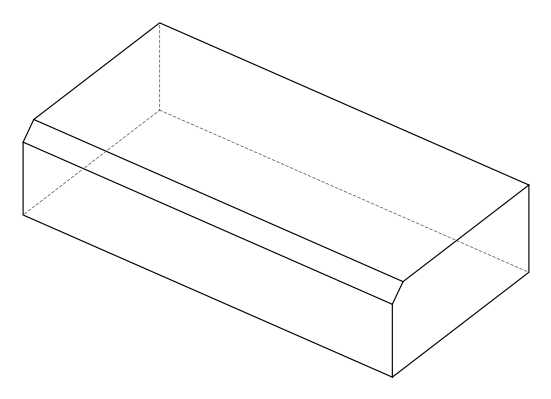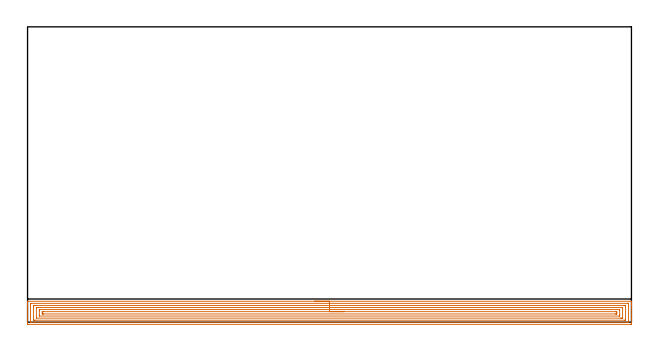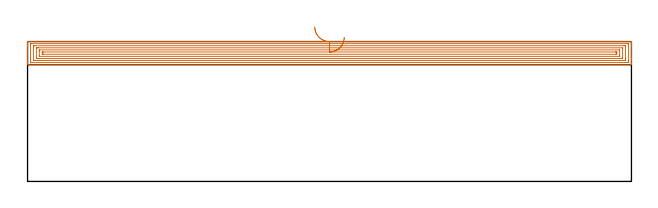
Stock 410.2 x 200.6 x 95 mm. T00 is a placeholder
(PLAN: 1 operations, 0 tool changes, 20 min)
(1 AREA_MILL | FG_CHAMFER_SURFACE | UGT0205_001 | 19.96 min | 50553 mm3)
(TOOL UGT0205_001 | Chamfer Mill 20 x 3 x 45 deg. | D20 FL50 Z2)
(OP 1 AREA_MILL)
G17 G21 G94 G90
T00 M6
G54
G17 G0 G90 X195.1 Y14.2 S1061 M3
G43 Z105. H0
G94 G1 X195.138 Z104.128 F250.
X195.252 Z103.263
X195.441 Z102.412
X195.703 Z101.58
X196.037 Z100.774
X196.44 Z100.
X196.908 Z99.264
X197.44 Z98.572
X198.029 Z97.929
X198.672 Z97.339
X199.364 Z96.808
X200.1 Z96.34
X200.874 Z95.937
X201.68 Z95.603
X202.512 Z95.341
X203.364 Z95.152
X204.228 Z95.038
X205.1 Z95.
X410.034
X410.19 Y14.198 Z94.988
X410.197 Y14.056 Z94.848
X410.2 Y13.908 Z94.707
Y13.582 Z94.382
Y12.93 Z93.724
Y11.726 Z92.523
Y11.175 Z91.969
Y2.54 Z83.337
Y-1.107 Z79.69
X410.197 Y-1.386 Z79.412
X410.19 Y-1.492 Z79.305
X410.081 Y-1.499 Z79.299
X409.587 Y-1.5 Z79.3
X0.613
X0.216 Y-1.496 Z79.302
X0.01 Y-1.492 Z79.305
X0.005 Y-1.107 Z79.69
X0. Y-0.505 Z80.292
Y11.175 Z91.969
Y11.726 Z92.523
Y12.052 Z92.848
Y12.603 Z93.399
Y12.93 Z93.724
Y13.582 Z94.382
Y13.908 Z94.707
X0.003 Y14.056 Z94.848
X0.01 Y14.198 Z94.988
X0.166 Y14.2 Z95.
X205.1
Y12.786 Z93.586
X407.802 Y12.785 Z93.585
X407.95 Y12.784 Z93.584
X408.153 Y12.779 Z93.579
X408.191 Y12.774 Z93.574
X408.195 Y12.746 Z93.546
X408.198 Y12.716 Z93.516
X408.2 Y12.538 Z93.338
Y1.134 Z81.934
X408.197 Y0.648 Z81.448
X408.191 Y0.265 Z81.065
X408.165 Y-0.079 Z80.721
X407.802 Y-0.084 Z80.716
X407.654 Y-0.085 Z80.715
X2.398
X2.25 Y-0.084 Z80.716
X2.047 Y-0.079 Z80.721
X2.009 Y-0.074 Z80.726
X2.005 Y-0.047 Z80.753
X2.002 Y-0.016 Z80.784
X2. Y0.162 Z80.962
Y11.566 Z92.366
X2.003 Y12.052 Z92.852
X2.009 Y12.435 Z93.235
X2.035 Y12.779 Z93.579
X2.398 Y12.784 Z93.584
X2.546 Y12.785 Z93.585
X205.1 Y12.786 Z93.586
Y11.371 Z92.171
X405.123
X405.819 Y11.368 Z92.168
X406.016 Y11.364 Z92.164
X406.19 Y11.35 Z92.15
X406.195 Y11.175 Z91.975
X406.199 Y10.995 Z91.795
X406.2 Y2.221 Z83.021
X406.196 Y1.525 Z82.325
X406.193 Y1.351 Z82.151
X406.184 Y1.335 Z82.135
X406.165 Y1.332 Z82.132
X406.116 Y1.33 Z82.13
X406.016 Y1.329 Z82.129
X405.323 Y1.328 Z82.128
X5.077 Y1.329 Z82.129
X4.381 Y1.332 Z82.132
X4.184 Y1.335 Z82.135
X4.01 Y1.35 Z82.15
X4.004 Y1.525 Z82.325
X4.001 Y1.705 Z82.505
X4. Y10.479 Z91.279
X4.004 Y11.175 Z91.975
X4.007 Y11.349 Z92.149
X4.016 Y11.365 Z92.165
X4.035 Y11.368 Z92.168
X4.084 Y11.37 Z92.17
X4.184 Y11.371 Z92.171
X4.877
X205.1
Y9.957 Z90.757
X404.065
X404.136 Y9.956 Z90.756
X404.169 Y9.953 Z90.753
X404.184 Y9.951 Z90.751
X404.19 Y9.94 Z90.74
X404.193 Y9.843 Z90.643
X404.2 Y9.45 Z90.25
Y9.42 Z90.22
Y3.279 Z84.079
X404.193 Y2.856 Z83.656
X404.19 Y2.756 Z83.556
X404.065 Y2.75 Z83.55
X403.88 Y2.746 Z83.546
X403.337 Y2.743 Z83.543
X402.99
X6.135
X6.063 Y2.744 Z83.544
X6.031 Y2.747 Z83.547
X6.016 Y2.749 Z83.549
X6.01 Y2.76 Z83.56
X6.007 Y2.857 Z83.657
X6. Y3.25 Z84.05
Y9.42 Z90.22
X6.007 Y9.844 Z90.644
X6.01 Y9.944 Z90.744
X6.135 Y9.95 Z90.75
X6.32 Y9.954 Z90.754
X6.863 Y9.957 Z90.757
X7.21
X205.1
Y8.543 Z89.343
X401.997 Y8.542 Z89.342
X402.109 Y8.541 Z89.341
X402.164 Y8.539 Z89.339
X402.185 Y8.537 Z89.337
X402.19 Y8.523 Z89.323
X402.193 Y8.406 Z89.206
X402.199 Y7.906 Z88.706
Y5.034 Z85.834
X402.197 Y4.399 Z85.199
X402.19 Y4.185 Z84.985
X402.184 Y4.163 Z84.963
X402.164 Y4.161 Z84.961
X402.109 Y4.159 Z84.959
X401.997 Y4.158 Z84.958
X8.203 Y4.157 Z84.957
X8.091 Y4.159 Z84.959
X8.036 Y4.161 Z84.961
X8.015 Y4.163 Z84.963
X8.01 Y4.177 Z84.977
X8.007 Y4.294 Z85.094
X8.001 Y4.794 Z85.594
X8. Y7.666 Z88.466
X8.003 Y8.3 Z89.1
X8.01 Y8.515 Z89.315
X8.016 Y8.537 Z89.337
X8.036 Y8.539 Z89.339
X8.091 Y8.541 Z89.341
X8.203 Y8.542 Z89.342
X205.1 Y8.543 Z89.343
Y7.129 Z87.929
X399.419 Y7.128 Z87.928
X399.765 Y7.126 Z87.926
X400.11 Y7.122 Z87.922
X400.19 Y7.115 Z87.915
X400.194 Y7.045 Z87.845
X400.198 Y6.931 Z87.731
X400.199 Y6.789 Z87.589
X400.2 Y6.361 Z87.161
X400.198 Y5.911 Z86.711
X400.195 Y5.698 Z86.498
X400.19 Y5.592 Z86.392
X400.184 Y5.577 Z86.377
X400.16 Y5.575 Z86.375
X400.11 Y5.572 Z86.372
X399.765 Y5.571 Z86.371
X399.218
X10.781 Y5.572 Z86.372
X10.435 Y5.574 Z86.374
X10.09 Y5.578 Z86.378
X10.01 Y5.585 Z86.385
X10.005 Y5.655 Z86.455
X10.002 Y5.769 Z86.569
X10. Y5.911 Z86.711
Y6.339 Z87.139
X10.001 Y6.789 Z87.589
X10.005 Y7.002 Z87.802
X10.01 Y7.108 Z87.908
X10.016 Y7.122 Z87.922
X10.04 Y7.125 Z87.925
X10.09 Y7.128 Z87.928
X10.435 Y7.129 Z87.929
X10.982
X205.1
X205.972 Z87.967
X206.836 Z88.081
X207.688 Z88.27
X208.52 Z88.532
X209.326 Z88.866
X210.1 Z89.269
X210.836 Z89.737
X211.528 Z90.268
X212.171 Z90.858
X212.76 Z91.501
X213.292 Z92.193
X213.76 Z92.929
X214.163 Z93.703
X214.497 Z94.509
X214.759 Z95.341
X214.948 Z96.192
X215.062 Z97.057
X215.1 Z97.929
G0 Z105.
M5
M2
